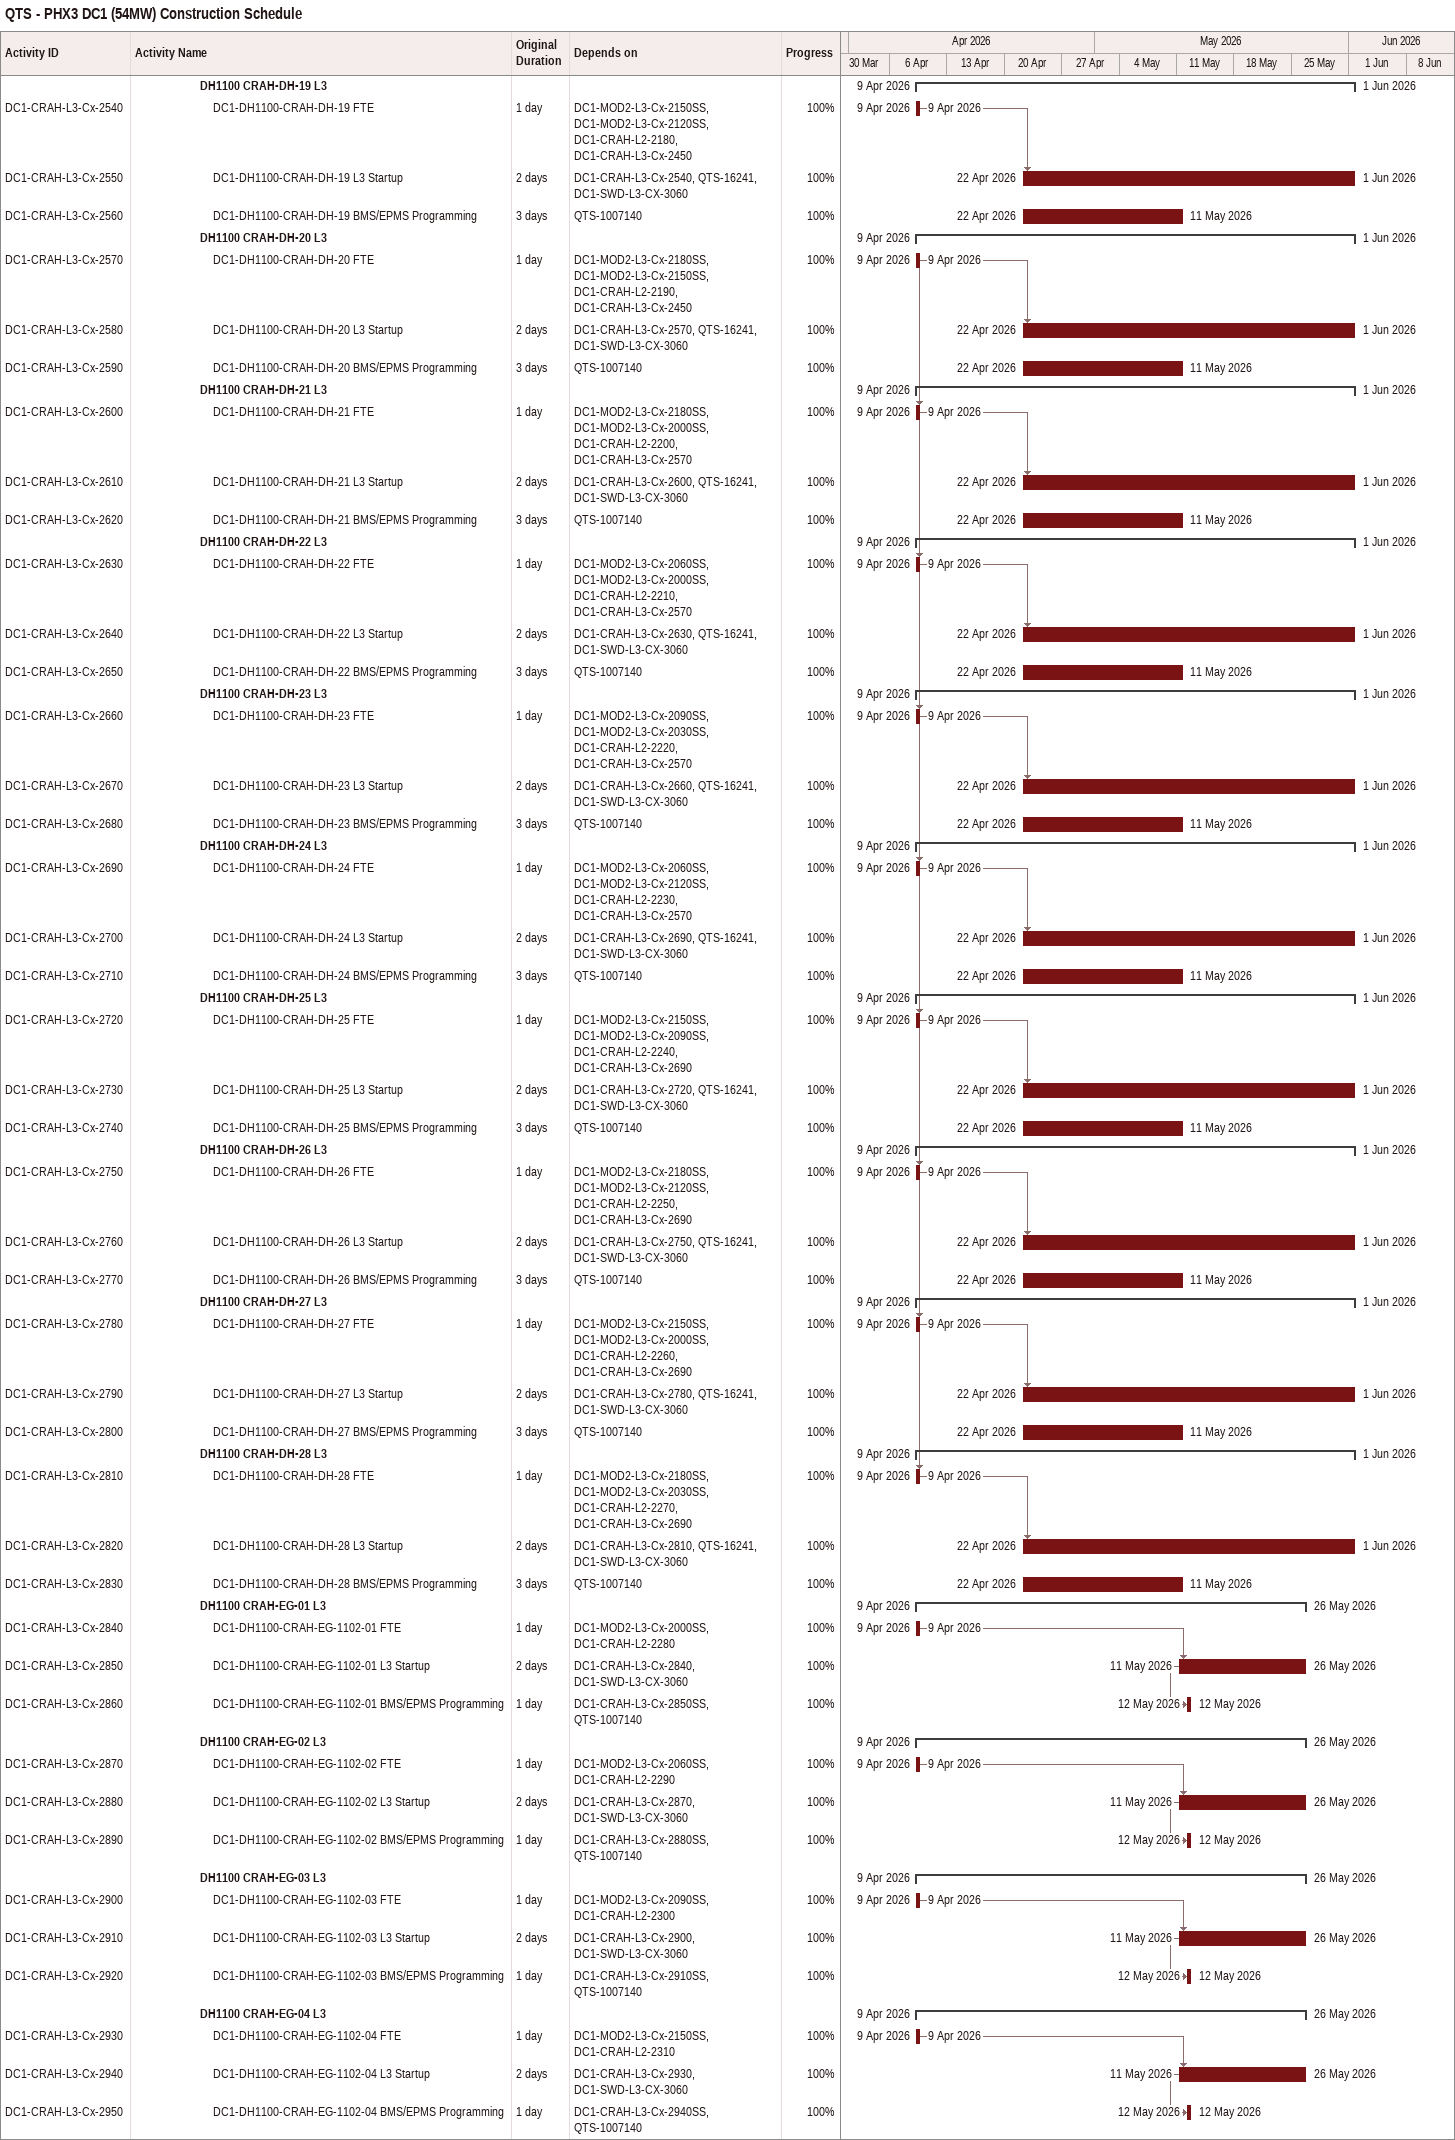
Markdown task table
QTS - PHX3 DC1 (54MW) Construction Schedule

| ID | Level | Task | Original duration | Start | Finish | Predecessors | % complete |
|---|---|---|---|---|---|---|---|
|  | 6 | **DH1100 CRAH-DH-19 L3** |  | 2026-04-09 | 2026-06-01 |  |  |
| DC1-CRAH-L3-Cx-2540 | 7 | DC1-DH1100-CRAH-DH-19 FTE | 1d | 2026-04-09 | 2026-04-09 | DC1-MOD2-L3-Cx-2150SS, DC1-MOD2-L3-Cx-2120SS, DC1-CRAH-L2-2180, DC1-CRAH-L3-Cx-2450 | 100 |
| DC1-CRAH-L3-Cx-2550 | 7 | DC1-DH1100-CRAH-DH-19 L3 Startup | 2d | 2026-04-22 | 2026-06-01 | DC1-CRAH-L3-Cx-2540, QTS-16241, DC1-SWD-L3-CX-3060 | 100 |
| DC1-CRAH-L3-Cx-2560 | 7 | DC1-DH1100-CRAH-DH-19 BMS/EPMS Programming | 3d | 2026-04-22 | 2026-05-11 | QTS-1007140 | 100 |
|  | 6 | **DH1100 CRAH-DH-20 L3** |  | 2026-04-09 | 2026-06-01 |  |  |
| DC1-CRAH-L3-Cx-2570 | 7 | DC1-DH1100-CRAH-DH-20 FTE | 1d | 2026-04-09 | 2026-04-09 | DC1-MOD2-L3-Cx-2180SS, DC1-MOD2-L3-Cx-2150SS, DC1-CRAH-L2-2190, DC1-CRAH-L3-Cx-2450 | 100 |
| DC1-CRAH-L3-Cx-2580 | 7 | DC1-DH1100-CRAH-DH-20 L3 Startup | 2d | 2026-04-22 | 2026-06-01 | DC1-CRAH-L3-Cx-2570, QTS-16241, DC1-SWD-L3-CX-3060 | 100 |
| DC1-CRAH-L3-Cx-2590 | 7 | DC1-DH1100-CRAH-DH-20 BMS/EPMS Programming | 3d | 2026-04-22 | 2026-05-11 | QTS-1007140 | 100 |
|  | 6 | **DH1100 CRAH-DH-21 L3** |  | 2026-04-09 | 2026-06-01 |  |  |
| DC1-CRAH-L3-Cx-2600 | 7 | DC1-DH1100-CRAH-DH-21 FTE | 1d | 2026-04-09 | 2026-04-09 | DC1-MOD2-L3-Cx-2180SS, DC1-MOD2-L3-Cx-2000SS, DC1-CRAH-L2-2200, DC1-CRAH-L3-Cx-2570 | 100 |
| DC1-CRAH-L3-Cx-2610 | 7 | DC1-DH1100-CRAH-DH-21 L3 Startup | 2d | 2026-04-22 | 2026-06-01 | DC1-CRAH-L3-Cx-2600, QTS-16241, DC1-SWD-L3-CX-3060 | 100 |
| DC1-CRAH-L3-Cx-2620 | 7 | DC1-DH1100-CRAH-DH-21 BMS/EPMS Programming | 3d | 2026-04-22 | 2026-05-11 | QTS-1007140 | 100 |
|  | 6 | **DH1100 CRAH-DH-22 L3** |  | 2026-04-09 | 2026-06-01 |  |  |
| DC1-CRAH-L3-Cx-2630 | 7 | DC1-DH1100-CRAH-DH-22 FTE | 1d | 2026-04-09 | 2026-04-09 | DC1-MOD2-L3-Cx-2060SS, DC1-MOD2-L3-Cx-2000SS, DC1-CRAH-L2-2210, DC1-CRAH-L3-Cx-2570 | 100 |
| DC1-CRAH-L3-Cx-2640 | 7 | DC1-DH1100-CRAH-DH-22 L3 Startup | 2d | 2026-04-22 | 2026-06-01 | DC1-CRAH-L3-Cx-2630, QTS-16241, DC1-SWD-L3-CX-3060 | 100 |
| DC1-CRAH-L3-Cx-2650 | 7 | DC1-DH1100-CRAH-DH-22 BMS/EPMS Programming | 3d | 2026-04-22 | 2026-05-11 | QTS-1007140 | 100 |
|  | 6 | **DH1100 CRAH-DH-23 L3** |  | 2026-04-09 | 2026-06-01 |  |  |
| DC1-CRAH-L3-Cx-2660 | 7 | DC1-DH1100-CRAH-DH-23 FTE | 1d | 2026-04-09 | 2026-04-09 | DC1-MOD2-L3-Cx-2090SS, DC1-MOD2-L3-Cx-2030SS, DC1-CRAH-L2-2220, DC1-CRAH-L3-Cx-2570 | 100 |
| DC1-CRAH-L3-Cx-2670 | 7 | DC1-DH1100-CRAH-DH-23 L3 Startup | 2d | 2026-04-22 | 2026-06-01 | DC1-CRAH-L3-Cx-2660, QTS-16241, DC1-SWD-L3-CX-3060 | 100 |
| DC1-CRAH-L3-Cx-2680 | 7 | DC1-DH1100-CRAH-DH-23 BMS/EPMS Programming | 3d | 2026-04-22 | 2026-05-11 | QTS-1007140 | 100 |
|  | 6 | **DH1100 CRAH-DH-24 L3** |  | 2026-04-09 | 2026-06-01 |  |  |
| DC1-CRAH-L3-Cx-2690 | 7 | DC1-DH1100-CRAH-DH-24 FTE | 1d | 2026-04-09 | 2026-04-09 | DC1-MOD2-L3-Cx-2060SS, DC1-MOD2-L3-Cx-2120SS, DC1-CRAH-L2-2230, DC1-CRAH-L3-Cx-2570 | 100 |
| DC1-CRAH-L3-Cx-2700 | 7 | DC1-DH1100-CRAH-DH-24 L3 Startup | 2d | 2026-04-22 | 2026-06-01 | DC1-CRAH-L3-Cx-2690, QTS-16241, DC1-SWD-L3-CX-3060 | 100 |
| DC1-CRAH-L3-Cx-2710 | 7 | DC1-DH1100-CRAH-DH-24 BMS/EPMS Programming | 3d | 2026-04-22 | 2026-05-11 | QTS-1007140 | 100 |
|  | 6 | **DH1100 CRAH-DH-25 L3** |  | 2026-04-09 | 2026-06-01 |  |  |
| DC1-CRAH-L3-Cx-2720 | 7 | DC1-DH1100-CRAH-DH-25 FTE | 1d | 2026-04-09 | 2026-04-09 | DC1-MOD2-L3-Cx-2150SS, DC1-MOD2-L3-Cx-2090SS, DC1-CRAH-L2-2240, DC1-CRAH-L3-Cx-2690 | 100 |
| DC1-CRAH-L3-Cx-2730 | 7 | DC1-DH1100-CRAH-DH-25 L3 Startup | 2d | 2026-04-22 | 2026-06-01 | DC1-CRAH-L3-Cx-2720, QTS-16241, DC1-SWD-L3-CX-3060 | 100 |
| DC1-CRAH-L3-Cx-2740 | 7 | DC1-DH1100-CRAH-DH-25 BMS/EPMS Programming | 3d | 2026-04-22 | 2026-05-11 | QTS-1007140 | 100 |
|  | 6 | **DH1100 CRAH-DH-26 L3** |  | 2026-04-09 | 2026-06-01 |  |  |
| DC1-CRAH-L3-Cx-2750 | 7 | DC1-DH1100-CRAH-DH-26 FTE | 1d | 2026-04-09 | 2026-04-09 | DC1-MOD2-L3-Cx-2180SS, DC1-MOD2-L3-Cx-2120SS, DC1-CRAH-L2-2250, DC1-CRAH-L3-Cx-2690 | 100 |
| DC1-CRAH-L3-Cx-2760 | 7 | DC1-DH1100-CRAH-DH-26 L3 Startup | 2d | 2026-04-22 | 2026-06-01 | DC1-CRAH-L3-Cx-2750, QTS-16241, DC1-SWD-L3-CX-3060 | 100 |
| DC1-CRAH-L3-Cx-2770 | 7 | DC1-DH1100-CRAH-DH-26 BMS/EPMS Programming | 3d | 2026-04-22 | 2026-05-11 | QTS-1007140 | 100 |
|  | 6 | **DH1100 CRAH-DH-27 L3** |  | 2026-04-09 | 2026-06-01 |  |  |
| DC1-CRAH-L3-Cx-2780 | 7 | DC1-DH1100-CRAH-DH-27 FTE | 1d | 2026-04-09 | 2026-04-09 | DC1-MOD2-L3-Cx-2150SS, DC1-MOD2-L3-Cx-2000SS, DC1-CRAH-L2-2260, DC1-CRAH-L3-Cx-2690 | 100 |
| DC1-CRAH-L3-Cx-2790 | 7 | DC1-DH1100-CRAH-DH-27 L3 Startup | 2d | 2026-04-22 | 2026-06-01 | DC1-CRAH-L3-Cx-2780, QTS-16241, DC1-SWD-L3-CX-3060 | 100 |
| DC1-CRAH-L3-Cx-2800 | 7 | DC1-DH1100-CRAH-DH-27 BMS/EPMS Programming | 3d | 2026-04-22 | 2026-05-11 | QTS-1007140 | 100 |
|  | 6 | **DH1100 CRAH-DH-28 L3** |  | 2026-04-09 | 2026-06-01 |  |  |
| DC1-CRAH-L3-Cx-2810 | 7 | DC1-DH1100-CRAH-DH-28 FTE | 1d | 2026-04-09 | 2026-04-09 | DC1-MOD2-L3-Cx-2180SS, DC1-MOD2-L3-Cx-2030SS, DC1-CRAH-L2-2270, DC1-CRAH-L3-Cx-2690 | 100 |
| DC1-CRAH-L3-Cx-2820 | 7 | DC1-DH1100-CRAH-DH-28 L3 Startup | 2d | 2026-04-22 | 2026-06-01 | DC1-CRAH-L3-Cx-2810, QTS-16241, DC1-SWD-L3-CX-3060 | 100 |
| DC1-CRAH-L3-Cx-2830 | 7 | DC1-DH1100-CRAH-DH-28 BMS/EPMS Programming | 3d | 2026-04-22 | 2026-05-11 | QTS-1007140 | 100 |
|  | 6 | **DH1100 CRAH-EG-01 L3** |  | 2026-04-09 | 2026-05-26 |  |  |
| DC1-CRAH-L3-Cx-2840 | 7 | DC1-DH1100-CRAH-EG-1102-01 FTE | 1d | 2026-04-09 | 2026-04-09 | DC1-MOD2-L3-Cx-2000SS, DC1-CRAH-L2-2280 | 100 |
| DC1-CRAH-L3-Cx-2850 | 7 | DC1-DH1100-CRAH-EG-1102-01 L3 Startup | 2d | 2026-05-11 | 2026-05-26 | DC1-CRAH-L3-Cx-2840, DC1-SWD-L3-CX-3060 | 100 |
| DC1-CRAH-L3-Cx-2860 | 7 | DC1-DH1100-CRAH-EG-1102-01 BMS/EPMS Programming | 1d | 2026-05-12 | 2026-05-12 | DC1-CRAH-L3-Cx-2850SS, QTS-1007140 | 100 |
|  | 6 | **DH1100 CRAH-EG-02 L3** |  | 2026-04-09 | 2026-05-26 |  |  |
| DC1-CRAH-L3-Cx-2870 | 7 | DC1-DH1100-CRAH-EG-1102-02 FTE | 1d | 2026-04-09 | 2026-04-09 | DC1-MOD2-L3-Cx-2060SS, DC1-CRAH-L2-2290 | 100 |
| DC1-CRAH-L3-Cx-2880 | 7 | DC1-DH1100-CRAH-EG-1102-02 L3 Startup | 2d | 2026-05-11 | 2026-05-26 | DC1-CRAH-L3-Cx-2870, DC1-SWD-L3-CX-3060 | 100 |
| DC1-CRAH-L3-Cx-2890 | 7 | DC1-DH1100-CRAH-EG-1102-02 BMS/EPMS Programming | 1d | 2026-05-12 | 2026-05-12 | DC1-CRAH-L3-Cx-2880SS, QTS-1007140 | 100 |
|  | 6 | **DH1100 CRAH-EG-03 L3** |  | 2026-04-09 | 2026-05-26 |  |  |
| DC1-CRAH-L3-Cx-2900 | 7 | DC1-DH1100-CRAH-EG-1102-03 FTE | 1d | 2026-04-09 | 2026-04-09 | DC1-MOD2-L3-Cx-2090SS, DC1-CRAH-L2-2300 | 100 |
| DC1-CRAH-L3-Cx-2910 | 7 | DC1-DH1100-CRAH-EG-1102-03 L3 Startup | 2d | 2026-05-11 | 2026-05-26 | DC1-CRAH-L3-Cx-2900, DC1-SWD-L3-CX-3060 | 100 |
| DC1-CRAH-L3-Cx-2920 | 7 | DC1-DH1100-CRAH-EG-1102-03 BMS/EPMS Programming | 1d | 2026-05-12 | 2026-05-12 | DC1-CRAH-L3-Cx-2910SS, QTS-1007140 | 100 |
|  | 6 | **DH1100 CRAH-EG-04 L3** |  | 2026-04-09 | 2026-05-26 |  |  |
| DC1-CRAH-L3-Cx-2930 | 7 | DC1-DH1100-CRAH-EG-1102-04 FTE | 1d | 2026-04-09 | 2026-04-09 | DC1-MOD2-L3-Cx-2150SS, DC1-CRAH-L2-2310 | 100 |
| DC1-CRAH-L3-Cx-2940 | 7 | DC1-DH1100-CRAH-EG-1102-04 L3 Startup | 2d | 2026-05-11 | 2026-05-26 | DC1-CRAH-L3-Cx-2930, DC1-SWD-L3-CX-3060 | 100 |
| DC1-CRAH-L3-Cx-2950 | 7 | DC1-DH1100-CRAH-EG-1102-04 BMS/EPMS Programming | 1d | 2026-05-12 | 2026-05-12 | DC1-CRAH-L3-Cx-2940SS, QTS-1007140 | 100 |
